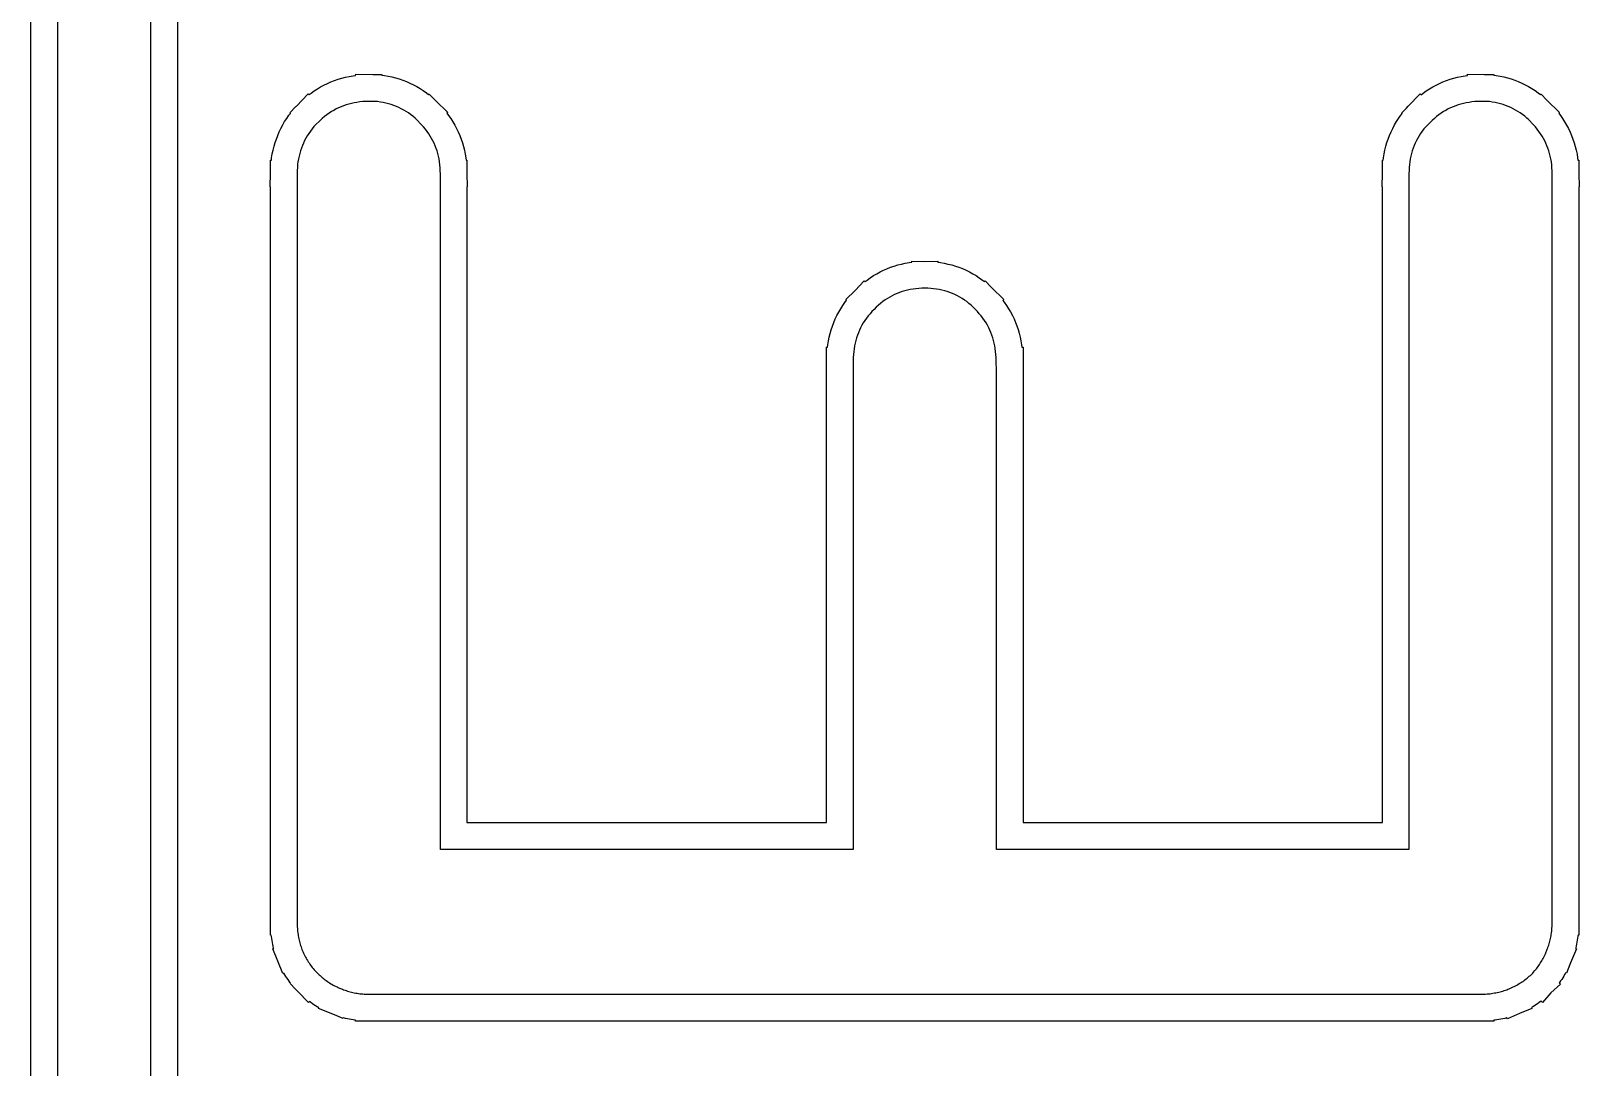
# Model space of a CAD drawing. Header units: metres. Extents: x -91 to 100, y 0 to 828.
# Drawn here: x -65.39 to -44.87, y 270.59 to 284.32 of the extents above; entities that cross this region are included whole.
import ezdxf

# ---------------------------------------------------------------- set-up
doc = ezdxf.new("R2010")
doc.units = ezdxf.units.M

msp = doc.modelspace()

# ---------------------------------------------------------------- linework, layer by layer
for p, q in [((-65.0333, 347.156), (-65.0333, 199.528)), ((-63.4458, 347.244), (-63.4458, 201.592)), ((-65.3861, 198.912), (-65.3861, 347.076)), ((-63.7986, 201.687), (-63.7986, 347.076)), ((-61.633, 283.526), (-61.5904, 283.554)), ((-61.5904, 283.554), (-61.5468, 283.58)), ((-61.5468, 283.58), (-61.5024, 283.604)), ((-61.5024, 283.604), (-61.4571, 283.626)), ((-61.4571, 283.626), (-61.4109, 283.647)), ((-61.4109, 283.647), (-61.3639, 283.665)), ((-61.3639, 283.665), (-61.3161, 283.682)), ((-61.3161, 283.682), (-61.2676, 283.696)), ((-61.2676, 283.696), (-61.2184, 283.709)), ((-61.2184, 283.709), (-61.1684, 283.719)), ((-61.1684, 283.719), (-61.1178, 283.728)), ((-61.1178, 283.728), (-61.0829, 283.732)), ((-61.0829, 283.732), (-61.0825, 283.75)), ((-61.0825, 283.75), (-60.8568, 283.746)), ((-60.8568, 283.746), (-60.8342, 283.744)), ((-60.8342, 283.744), (-60.7362, 283.746)), ((-60.7362, 283.746), (-60.736, 283.736)), ((-60.736, 283.736), (-60.7022, 283.731)), ((-60.7022, 283.731), (-60.6517, 283.723)), ((-60.6517, 283.723), (-60.6019, 283.712)), ((-60.6019, 283.712), (-60.5527, 283.7)), ((-60.5527, 283.7), (-60.5042, 283.685)), ((-60.5042, 283.685), (-60.4564, 283.669)), ((-60.4564, 283.669), (-60.4093, 283.65)), ((-60.4093, 283.65), (-60.363, 283.63)), ((-60.363, 283.63), (-60.3176, 283.608)), ((-60.3176, 283.608), (-60.273, 283.584)), ((-60.273, 283.584), (-60.2293, 283.558)), ((-60.2293, 283.558), (-60.1866, 283.53)), ((-46.8939, 283.526), (-46.8513, 283.554)), ((-46.8513, 283.554), (-46.8078, 283.58)), ((-46.8078, 283.58), (-46.7634, 283.604)), ((-46.7634, 283.604), (-46.7181, 283.626)), ((-46.7181, 283.626), (-46.6719, 283.647)), ((-46.6719, 283.647), (-46.6249, 283.665)), ((-46.6249, 283.665), (-46.5771, 283.682)), ((-46.5771, 283.682), (-46.5285, 283.696)), ((-46.5285, 283.696), (-46.4793, 283.709)), ((-46.4793, 283.709), (-46.4293, 283.719)), ((-46.4293, 283.719), (-46.3787, 283.728)), ((-46.3787, 283.728), (-46.3473, 283.732)), ((-46.3473, 283.732), (-46.347, 283.75)), ((-46.347, 283.75), (-46.1213, 283.746)), ((-46.1213, 283.746), (-46.0978, 283.744)), ((-46.0978, 283.744), (-45.9971, 283.746)), ((-45.9971, 283.746), (-45.9969, 283.735)), ((-45.9969, 283.735), (-45.9666, 283.731)), ((-45.9666, 283.731), (-45.9162, 283.723)), ((-45.9162, 283.723), (-45.8664, 283.712)), ((-45.8664, 283.712), (-45.8172, 283.7)), ((-45.8172, 283.7), (-45.7687, 283.685)), ((-45.7687, 283.685), (-45.7209, 283.669)), ((-45.7209, 283.669), (-45.6738, 283.65)), ((-45.6738, 283.65), (-45.6275, 283.63)), ((-45.6275, 283.63), (-45.5821, 283.608)), ((-45.5821, 283.608), (-45.5374, 283.584)), ((-45.5374, 283.584), (-45.4938, 283.558)), ((-45.4938, 283.558), (-45.451, 283.53)), ((-61.8678, 283.325), (-61.7112, 283.489)), ((-61.7112, 283.489), (-61.6991, 283.477)), ((-61.6991, 283.477), (-61.6746, 283.496)), ((-61.6746, 283.496), (-61.633, 283.526)), ((-61.1745, 283.352), (-61.2095, 283.342)), ((-61.1388, 283.361), (-61.1745, 283.352)), ((-61.1035, 283.369), (-61.1388, 283.361)), ((-61.0657, 283.375), (-61.1035, 283.369)), ((-61.0276, 283.38), (-61.0657, 283.375)), ((-60.9897, 283.384), (-61.0276, 283.38)), ((-60.9497, 283.386), (-60.9897, 283.384)), ((-60.8405, 283.388), (-60.9497, 283.386)), ((-60.8302, 283.387), (-60.8405, 283.388)), ((-60.7921, 283.384), (-60.8302, 283.387)), ((-60.7538, 283.379), (-60.7921, 283.384)), ((-60.7178, 283.373), (-60.7538, 283.379)), ((-60.6814, 283.365), (-60.7178, 283.373)), ((-60.6456, 283.356), (-60.6814, 283.365)), ((-60.6109, 283.346), (-60.6456, 283.356)), ((-60.5773, 283.334), (-60.6109, 283.346)), ((-60.1866, 283.53), (-60.1448, 283.5)), ((-60.1448, 283.5), (-60.1157, 283.477)), ((-60.1157, 283.477), (-60.1075, 283.485)), ((-60.1075, 283.485), (-60.0301, 283.404)), ((-60.0301, 283.404), (-60.0252, 283.4)), ((-60.0252, 283.4), (-59.8627, 283.242)), ((-47.1324, 283.325), (-46.9757, 283.489)), ((-46.9757, 283.489), (-46.962, 283.476)), ((-46.962, 283.476), (-46.9356, 283.496)), ((-46.9356, 283.496), (-46.8939, 283.526)), ((-46.4354, 283.352), (-46.4704, 283.342)), ((-46.3997, 283.361), (-46.4354, 283.352)), ((-46.3644, 283.369), (-46.3997, 283.361)), ((-46.3266, 283.375), (-46.3644, 283.369)), ((-46.2885, 283.38), (-46.3266, 283.375)), ((-46.2507, 283.384), (-46.2885, 283.38)), ((-46.2107, 283.386), (-46.2507, 283.384)), ((-46.1041, 283.388), (-46.2107, 283.386)), ((-46.0946, 283.387), (-46.1041, 283.388)), ((-46.0566, 283.384), (-46.0946, 283.387)), ((-46.0182, 283.379), (-46.0566, 283.384)), ((-45.9823, 283.373), (-46.0182, 283.379)), ((-45.9459, 283.365), (-45.9823, 283.373)), ((-45.91, 283.356), (-45.9459, 283.365)), ((-45.8754, 283.346), (-45.91, 283.356)), ((-45.8418, 283.334), (-45.8754, 283.346)), ((-45.451, 283.53), (-45.4093, 283.5)), ((-45.4093, 283.5), (-45.3801, 283.477)), ((-45.3801, 283.477), (-45.372, 283.485)), ((-45.372, 283.485), (-45.2946, 283.404)), ((-45.2946, 283.404), (-45.2897, 283.4)), ((-45.2897, 283.4), (-45.1271, 283.242)), ((-62.024, 283.119), (-61.9964, 283.162)), ((-61.9964, 283.162), (-61.9669, 283.204)), ((-61.9669, 283.204), (-61.9478, 283.229)), ((-61.956, 283.238), (-61.8737, 283.318)), ((-61.9478, 283.229), (-61.956, 283.238)), ((-61.8737, 283.318), (-61.8678, 283.325)), ((-61.5248, 283.161), (-61.553, 283.136)), ((-61.495, 283.186), (-61.5248, 283.161)), ((-61.4652, 283.209), (-61.495, 283.186)), ((-61.4351, 283.231), (-61.4652, 283.209)), ((-61.4036, 283.252), (-61.4351, 283.231)), ((-61.3736, 283.269), (-61.4036, 283.252)), ((-61.3412, 283.287), (-61.3736, 283.269)), ((-61.3097, 283.303), (-61.3412, 283.287)), ((-61.2765, 283.317), (-61.3097, 283.303)), ((-61.2428, 283.33), (-61.2765, 283.317)), ((-61.2095, 283.342), (-61.2428, 283.33)), ((-60.5436, 283.321), (-60.5773, 283.334)), ((-60.5099, 283.306), (-60.5436, 283.321)), ((-60.4779, 283.29), (-60.5099, 283.306)), ((-60.4464, 283.273), (-60.4779, 283.29)), ((-60.4147, 283.254), (-60.4464, 283.273)), ((-60.384, 283.234), (-60.4147, 283.254)), ((-60.3538, 283.213), (-60.384, 283.234)), ((-60.3237, 283.19), (-60.3538, 283.213)), ((-60.2941, 283.165), (-60.3237, 283.19)), ((-60.2753, 283.148), (-60.2941, 283.165)), ((-60.209, 283.078), (-60.2753, 283.148)), ((-59.8627, 283.242), (-59.874, 283.23)), ((-59.874, 283.23), (-59.852, 283.201)), ((-59.852, 283.201), (-59.8226, 283.159)), ((-59.8226, 283.159), (-59.7949, 283.116)), ((-47.2885, 283.119), (-47.2609, 283.162)), ((-47.2609, 283.162), (-47.2315, 283.204)), ((-47.2315, 283.204), (-47.2107, 283.231)), ((-47.217, 283.238), (-47.1606, 283.293)), ((-47.2107, 283.231), (-47.217, 283.238)), ((-47.1606, 283.293), (-47.1324, 283.325)), ((-46.7857, 283.161), (-46.8139, 283.136)), ((-46.756, 283.186), (-46.7857, 283.161)), ((-46.7261, 283.209), (-46.756, 283.186)), ((-46.696, 283.231), (-46.7261, 283.209)), ((-46.6645, 283.252), (-46.696, 283.231)), ((-46.6345, 283.269), (-46.6645, 283.252)), ((-46.6021, 283.287), (-46.6345, 283.269)), ((-46.5707, 283.303), (-46.6021, 283.287)), ((-46.5374, 283.317), (-46.5707, 283.303)), ((-46.5037, 283.33), (-46.5374, 283.317)), ((-46.4704, 283.342), (-46.5037, 283.33)), ((-45.808, 283.321), (-45.8418, 283.334)), ((-45.7743, 283.306), (-45.808, 283.321)), ((-45.7424, 283.29), (-45.7743, 283.306)), ((-45.7109, 283.273), (-45.7424, 283.29)), ((-45.6791, 283.254), (-45.7109, 283.273)), ((-45.6485, 283.234), (-45.6791, 283.254)), ((-45.6182, 283.213), (-45.6485, 283.234)), ((-45.5882, 283.19), (-45.6182, 283.213)), ((-45.5586, 283.165), (-45.5882, 283.19)), ((-45.5398, 283.148), (-45.5586, 283.165)), ((-45.4734, 283.078), (-45.5398, 283.148)), ((-45.1271, 283.242), (-45.1384, 283.23)), ((-45.1384, 283.23), (-45.1164, 283.201)), ((-45.1164, 283.201), (-45.087, 283.159)), ((-45.087, 283.159), (-45.0594, 283.116)), ((-62.1341, 282.889), (-62.1159, 282.937)), ((-62.1159, 282.937), (-62.0958, 282.984)), ((-62.0958, 282.984), (-62.0738, 283.029)), ((-62.0738, 283.029), (-62.0498, 283.075)), ((-62.0498, 283.075), (-62.024, 283.119)), ((-61.704, 282.962), (-61.7238, 282.931)), ((-61.6827, 282.993), (-61.704, 282.962)), ((-61.6596, 283.023), (-61.6827, 282.993)), ((-61.6352, 283.053), (-61.6596, 283.023)), ((-61.6196, 283.071), (-61.6352, 283.053)), ((-61.553, 283.136), (-61.6196, 283.071)), ((-60.1836, 283.05), (-60.209, 283.078)), ((-60.1589, 283.02), (-60.1836, 283.05)), ((-60.136, 282.99), (-60.1589, 283.02)), ((-60.1147, 282.959), (-60.136, 282.99)), ((-60.0942, 282.927), (-60.1147, 282.959)), ((-59.7949, 283.116), (-59.769, 283.072)), ((-59.769, 283.072), (-59.7451, 283.027)), ((-59.7451, 283.027), (-59.7231, 282.982)), ((-59.7231, 282.982), (-59.7029, 282.935)), ((-59.7029, 282.935), (-59.6847, 282.887)), ((-47.3986, 282.889), (-47.3804, 282.937)), ((-47.3804, 282.937), (-47.3603, 282.984)), ((-47.3603, 282.984), (-47.3383, 283.029)), ((-47.3383, 283.029), (-47.3143, 283.075)), ((-47.3143, 283.075), (-47.2885, 283.119)), ((-46.9687, 282.962), (-46.9883, 282.931)), ((-46.947, 282.993), (-46.9687, 282.962)), ((-46.9239, 283.024), (-46.947, 282.993)), ((-46.9039, 283.048), (-46.9239, 283.024)), ((-46.8139, 283.136), (-46.9039, 283.048)), ((-45.4481, 283.05), (-45.4734, 283.078)), ((-45.4234, 283.02), (-45.4481, 283.05)), ((-45.4005, 282.99), (-45.4234, 283.02)), ((-45.3792, 282.959), (-45.4005, 282.99)), ((-45.359, 282.928), (-45.3792, 282.959)), ((-45.0594, 283.116), (-45.0336, 283.072)), ((-45.0336, 283.072), (-45.0096, 283.027)), ((-45.0096, 283.027), (-44.9875, 282.981)), ((-44.9875, 282.981), (-44.9674, 282.935)), ((-44.9674, 282.935), (-44.9491, 282.887)), ((-62.1876, 282.692), (-62.1771, 282.742)), ((-62.1771, 282.742), (-62.1647, 282.792)), ((-62.1647, 282.792), (-62.1504, 282.841)), ((-62.1504, 282.841), (-62.1341, 282.889)), ((-61.8142, 282.733), (-61.8244, 282.698)), ((-61.8024, 282.768), (-61.8142, 282.733)), ((-61.7895, 282.801), (-61.8024, 282.768)), ((-61.7749, 282.835), (-61.7895, 282.801)), ((-61.7595, 282.868), (-61.7749, 282.835)), ((-61.7425, 282.899), (-61.7595, 282.868)), ((-61.7238, 282.931), (-61.7425, 282.899)), ((-60.0762, 282.897), (-60.0942, 282.927)), ((-60.0593, 282.865), (-60.0762, 282.897)), ((-60.0435, 282.832), (-60.0593, 282.865)), ((-60.0291, 282.799), (-60.0435, 282.832)), ((-60.0161, 282.765), (-60.0291, 282.799)), ((-60.0047, 282.731), (-60.0161, 282.765)), ((-59.9944, 282.696), (-60.0047, 282.731)), ((-59.6847, 282.887), (-59.6684, 282.839)), ((-59.6684, 282.839), (-59.654, 282.79)), ((-59.654, 282.79), (-59.6416, 282.74)), ((-59.6416, 282.74), (-59.6312, 282.69)), ((-47.452, 282.692), (-47.4416, 282.742)), ((-47.4416, 282.742), (-47.4292, 282.792)), ((-47.4292, 282.792), (-47.4148, 282.841)), ((-47.4148, 282.841), (-47.3986, 282.889)), ((-47.0786, 282.733), (-47.0888, 282.698)), ((-47.0669, 282.768), (-47.0786, 282.733)), ((-47.054, 282.801), (-47.0669, 282.768)), ((-47.0394, 282.835), (-47.054, 282.801)), ((-47.024, 282.868), (-47.0394, 282.835)), ((-47.007, 282.899), (-47.024, 282.868)), ((-46.9883, 282.931), (-47.007, 282.899)), ((-45.3406, 282.896), (-45.359, 282.928)), ((-45.3234, 282.864), (-45.3406, 282.896)), ((-45.3082, 282.833), (-45.3234, 282.864)), ((-45.2936, 282.799), (-45.3082, 282.833)), ((-45.2808, 282.766), (-45.2936, 282.799)), ((-45.2691, 282.731), (-45.2808, 282.766)), ((-45.2588, 282.696), (-45.2691, 282.731)), ((-44.9491, 282.887), (-44.9329, 282.839)), ((-44.9329, 282.839), (-44.9185, 282.79)), ((-44.9185, 282.79), (-44.9061, 282.74)), ((-44.9061, 282.74), (-44.8956, 282.69)), ((-62.2111, 282.434), (-62.2111, 282.61)), ((-62.2111, 282.61), (-62.2001, 282.61)), ((-62.2001, 282.61), (-62.1961, 282.641)), ((-62.1961, 282.641), (-62.1876, 282.692)), ((-61.852, 282.551), (-61.8554, 282.512)), ((-61.8472, 282.588), (-61.852, 282.551)), ((-61.8409, 282.626), (-61.8472, 282.588)), ((-61.8333, 282.662), (-61.8409, 282.626)), ((-61.8244, 282.698), (-61.8333, 282.662)), ((-59.9854, 282.66), (-59.9944, 282.696)), ((-59.9779, 282.624), (-59.9854, 282.66)), ((-59.9716, 282.586), (-59.9779, 282.624)), ((-59.9667, 282.548), (-59.9716, 282.586)), ((-59.9632, 282.509), (-59.9667, 282.548)), ((-59.6312, 282.69), (-59.6226, 282.639)), ((-59.6226, 282.639), (-59.6189, 282.61)), ((-59.6189, 282.61), (-59.6076, 282.61)), ((-59.6076, 282.61), (-59.6076, 282.431)), ((-47.4756, 282.434), (-47.4756, 282.61)), ((-47.4756, 282.61), (-47.4645, 282.61)), ((-47.4645, 282.61), (-47.4605, 282.641)), ((-47.4605, 282.641), (-47.452, 282.692)), ((-47.1165, 282.551), (-47.1199, 282.512)), ((-47.1116, 282.588), (-47.1165, 282.551)), ((-47.1053, 282.626), (-47.1116, 282.588)), ((-47.0978, 282.662), (-47.1053, 282.626)), ((-47.0888, 282.698), (-47.0978, 282.662)), ((-45.2498, 282.66), (-45.2588, 282.696)), ((-45.2424, 282.624), (-45.2498, 282.66)), ((-45.236, 282.586), (-45.2424, 282.624)), ((-45.2312, 282.548), (-45.236, 282.586)), ((-45.2277, 282.509), (-45.2312, 282.548)), ((-44.8956, 282.69), (-44.8871, 282.639)), ((-44.8871, 282.639), (-44.8834, 282.61)), ((-44.8834, 282.61), (-44.8721, 282.61)), ((-44.8721, 282.61), (-44.8721, 282.431)), ((-62.2142, 282.257), (-62.2111, 282.434)), ((-61.8576, 282.472), (-61.8583, 282.431)), ((-61.8583, 282.431), (-61.8583, 272.511)), ((-61.8554, 282.512), (-61.8576, 282.472)), ((-59.9611, 282.469), (-59.9632, 282.509)), ((-59.9604, 282.428), (-59.9611, 282.469)), ((-59.9604, 273.471), (-59.9604, 282.428)), ((-59.6076, 282.431), (-59.6044, 282.253)), ((-47.4786, 282.257), (-47.4756, 282.434)), ((-47.1221, 282.472), (-47.1228, 282.43)), ((-47.1228, 282.43), (-47.1228, 273.471)), ((-47.1199, 282.512), (-47.1221, 282.472)), ((-45.2256, 282.469), (-45.2277, 282.509)), ((-45.2249, 282.427), (-45.2256, 282.469)), ((-45.2249, 272.514), (-45.2249, 282.427)), ((-44.8721, 282.431), (-44.8689, 282.253)), ((-62.2111, 282.257), (-62.2142, 282.257)), ((-62.2111, 272.685), (-62.2111, 282.257)), ((-59.6044, 282.253), (-59.6076, 282.253)), ((-59.6076, 282.253), (-59.6076, 273.827)), ((-47.4756, 282.257), (-47.4786, 282.257)), ((-47.4756, 273.827), (-47.4756, 282.257)), ((-44.8721, 282.253), (-44.8721, 272.689)), ((-44.8689, 282.253), (-44.8721, 282.253)), ((-54.2209, 281.078), (-54.1773, 281.104)), ((-54.1773, 281.104), (-54.1329, 281.128)), ((-54.1329, 281.128), (-54.0876, 281.15)), ((-54.0876, 281.15), (-54.0414, 281.17)), ((-54.0414, 281.17), (-53.9943, 281.189)), ((-53.9943, 281.189), (-53.9466, 281.205)), ((-53.9466, 281.205), (-53.8981, 281.22)), ((-53.8981, 281.22), (-53.8488, 281.232)), ((-53.8488, 281.232), (-53.7989, 281.243)), ((-53.7989, 281.243), (-53.7482, 281.252)), ((-53.7482, 281.252), (-53.7132, 281.256)), ((-53.7132, 281.256), (-53.713, 281.27)), ((-53.713, 281.27), (-53.5398, 281.267)), ((-53.5398, 281.267), (-53.3667, 281.27)), ((-53.3667, 281.27), (-53.3664, 281.256)), ((-53.3664, 281.256), (-53.3326, 281.252)), ((-53.3326, 281.252), (-53.2822, 281.243)), ((-53.2822, 281.243), (-53.2324, 281.232)), ((-53.2324, 281.232), (-53.1832, 281.22)), ((-53.1832, 281.22), (-53.1347, 281.205)), ((-53.1347, 281.205), (-53.0869, 281.189)), ((-53.0869, 281.189), (-53.0398, 281.171)), ((-53.0398, 281.171), (-52.9935, 281.15)), ((-52.9935, 281.15), (-52.9481, 281.128)), ((-52.9481, 281.128), (-52.9035, 281.104)), ((-52.9035, 281.104), (-52.8598, 281.078)), ((-54.5865, 280.762), (-54.4619, 280.883)), ((-54.4619, 280.883), (-54.3417, 281.009)), ((-54.3417, 281.009), (-54.3316, 280.999)), ((-54.3316, 280.999), (-54.3051, 281.02)), ((-54.3051, 281.02), (-54.2634, 281.05)), ((-54.2634, 281.05), (-54.2209, 281.078)), ((-53.7692, 280.885), (-53.8048, 280.876)), ((-53.7336, 280.893), (-53.7692, 280.885)), ((-53.6961, 280.899), (-53.7336, 280.893)), ((-53.6585, 280.904), (-53.6961, 280.899)), ((-53.6202, 280.908), (-53.6585, 280.904)), ((-53.5802, 280.91), (-53.6202, 280.908)), ((-53.5399, 280.91), (-53.5802, 280.91)), ((-53.5002, 280.91), (-53.5399, 280.91)), ((-53.4606, 280.908), (-53.5002, 280.91)), ((-53.4226, 280.904), (-53.4606, 280.908)), ((-53.3842, 280.899), (-53.4226, 280.904)), ((-53.3483, 280.893), (-53.3842, 280.899)), ((-53.3119, 280.885), (-53.3483, 280.893)), ((-53.276, 280.876), (-53.3119, 280.885)), ((-52.8598, 281.078), (-52.817, 281.05)), ((-52.817, 281.05), (-52.7753, 281.02)), ((-52.7753, 281.02), (-52.7501, 281.001)), ((-52.7501, 281.001), (-52.7415, 281.009)), ((-52.7415, 281.009), (-52.6615, 280.925)), ((-52.6615, 280.925), (-52.6557, 280.92)), ((-52.6557, 280.92), (-52.4931, 280.762)), ((-54.6545, 280.639), (-54.6268, 280.682)), ((-54.6268, 280.682), (-54.5974, 280.724)), ((-54.5974, 280.724), (-54.5767, 280.751)), ((-54.5767, 280.751), (-54.5865, 280.762)), ((-54.1552, 280.685), (-54.1835, 280.659)), ((-54.1255, 280.71), (-54.1552, 280.685)), ((-54.0957, 280.733), (-54.1255, 280.71)), ((-54.0655, 280.755), (-54.0957, 280.733)), ((-54.0341, 280.775), (-54.0655, 280.755)), ((-54.004, 280.793), (-54.0341, 280.775)), ((-53.9716, 280.811), (-54.004, 280.793)), ((-53.9402, 280.826), (-53.9716, 280.811)), ((-53.9069, 280.841), (-53.9402, 280.826)), ((-53.8738, 280.854), (-53.9069, 280.841)), ((-53.8396, 280.866), (-53.8738, 280.854)), ((-53.8048, 280.876), (-53.8396, 280.866)), ((-53.2414, 280.866), (-53.276, 280.876)), ((-53.2078, 280.854), (-53.2414, 280.866)), ((-53.174, 280.841), (-53.2078, 280.854)), ((-53.1403, 280.826), (-53.174, 280.841)), ((-53.1084, 280.811), (-53.1403, 280.826)), ((-53.077, 280.793), (-53.1084, 280.811)), ((-53.0456, 280.775), (-53.077, 280.793)), ((-53.0143, 280.754), (-53.0456, 280.775)), ((-52.9841, 280.733), (-53.0143, 280.754)), ((-52.954, 280.71), (-52.9841, 280.733)), ((-52.9246, 280.685), (-52.954, 280.71)), ((-52.9066, 280.669), (-52.9246, 280.685)), ((-52.4931, 280.762), (-52.5049, 280.75)), ((-52.5049, 280.75), (-52.486, 280.725)), ((-52.486, 280.725), (-52.4566, 280.683)), ((-52.4566, 280.683), (-52.4289, 280.64)), ((-54.7464, 280.457), (-54.7262, 280.504)), ((-54.7262, 280.504), (-54.7042, 280.55)), ((-54.7042, 280.55), (-54.6804, 280.595)), ((-54.6804, 280.595), (-54.6545, 280.639)), ((-54.3341, 280.483), (-54.3545, 280.451)), ((-54.3132, 280.513), (-54.3341, 280.483)), ((-54.29, 280.544), (-54.3132, 280.513)), ((-54.2658, 280.573), (-54.29, 280.544)), ((-54.24, 280.602), (-54.2658, 280.573)), ((-54.2123, 280.631), (-54.24, 280.602)), ((-54.1835, 280.659), (-54.2123, 280.631)), ((-52.8429, 280.602), (-52.9066, 280.669)), ((-52.8176, 280.573), (-52.8429, 280.602)), ((-52.7929, 280.543), (-52.8176, 280.573)), ((-52.77, 280.513), (-52.7929, 280.543)), ((-52.7487, 280.483), (-52.77, 280.513)), ((-52.7282, 280.451), (-52.7487, 280.483)), ((-52.4289, 280.64), (-52.4031, 280.596)), ((-52.4031, 280.596), (-52.3791, 280.551)), ((-52.3791, 280.551), (-52.3571, 280.505)), ((-52.3571, 280.505), (-52.3369, 280.458)), ((-54.8076, 280.262), (-54.7952, 280.312)), ((-54.7952, 280.312), (-54.7808, 280.361)), ((-54.7808, 280.361), (-54.7646, 280.409)), ((-54.7646, 280.409), (-54.7464, 280.457)), ((-54.4329, 280.288), (-54.4446, 280.253)), ((-54.4201, 280.321), (-54.4329, 280.288)), ((-54.4056, 280.355), (-54.4201, 280.321)), ((-54.3899, 280.388), (-54.4056, 280.355)), ((-54.3729, 280.42), (-54.3899, 280.388)), ((-54.3545, 280.451), (-54.3729, 280.42)), ((-52.7104, 280.421), (-52.7282, 280.451)), ((-52.6929, 280.388), (-52.7104, 280.421)), ((-52.6777, 280.356), (-52.6929, 280.388)), ((-52.6631, 280.323), (-52.6777, 280.356)), ((-52.6501, 280.289), (-52.6631, 280.323)), ((-52.6387, 280.255), (-52.6501, 280.289)), ((-52.3369, 280.458), (-52.3187, 280.411)), ((-52.3187, 280.411), (-52.3024, 280.363)), ((-52.3024, 280.363), (-52.288, 280.314)), ((-52.288, 280.314), (-52.2756, 280.264)), ((-54.8416, 279.954), (-54.8416, 280.13)), ((-54.8416, 280.13), (-54.8306, 280.13)), ((-54.8306, 280.13), (-54.8266, 280.161)), ((-54.8266, 280.161), (-54.818, 280.212)), ((-54.818, 280.212), (-54.8076, 280.262)), ((-54.4825, 280.071), (-54.4859, 280.032)), ((-54.4776, 280.108), (-54.4825, 280.071)), ((-54.4713, 280.146), (-54.4776, 280.108)), ((-54.4638, 280.182), (-54.4713, 280.146)), ((-54.4548, 280.218), (-54.4638, 280.182)), ((-54.4446, 280.253), (-54.4548, 280.218)), ((-52.6284, 280.22), (-52.6387, 280.255)), ((-52.6194, 280.184), (-52.6284, 280.22)), ((-52.6119, 280.148), (-52.6194, 280.184)), ((-52.6056, 280.11), (-52.6119, 280.148)), ((-52.6008, 280.072), (-52.6056, 280.11)), ((-52.5973, 280.033), (-52.6008, 280.072)), ((-52.2756, 280.264), (-52.2652, 280.214)), ((-52.2652, 280.214), (-52.2566, 280.162)), ((-52.2566, 280.162), (-52.2525, 280.13)), ((-52.2525, 280.13), (-52.2381, 280.13)), ((-52.2381, 280.13), (-52.2381, 273.827)), ((-54.8447, 279.777), (-54.8416, 279.954)), ((-54.4881, 279.992), (-54.4888, 279.951)), ((-54.4888, 279.951), (-54.4888, 273.471)), ((-54.4859, 280.032), (-54.4881, 279.992)), ((-52.5951, 279.992), (-52.5973, 280.033)), ((-52.5912, 279.771), (-52.5951, 279.992)), ((-54.8416, 279.777), (-54.8447, 279.777)), ((-54.8416, 273.827), (-54.8416, 279.777)), ((-52.5909, 279.771), (-52.5912, 279.771)), ((-52.5909, 273.471), (-52.5909, 279.771)), ((-59.6076, 273.827), (-54.8416, 273.827)), ((-52.2381, 273.827), (-47.4756, 273.827)), ((-54.4888, 273.471), (-59.9604, 273.471)), ((-47.1228, 273.471), (-52.5909, 273.471)), ((-62.2111, 272.51), (-62.2126, 272.685)), ((-62.2126, 272.685), (-62.2111, 272.685)), ((-44.8721, 272.689), (-44.8706, 272.689)), ((-44.8706, 272.689), (-44.8721, 272.515)), ((-62.2111, 272.334), (-62.2111, 272.51)), ((-61.8583, 272.511), (-61.8581, 272.486)), ((-61.8581, 272.486), (-61.8576, 272.467)), ((-45.2265, 272.449), (-45.2256, 272.471)), ((-45.2256, 272.471), (-45.2251, 272.49)), ((-45.2251, 272.49), (-45.2249, 272.514)), ((-44.8721, 272.515), (-44.8721, 272.334)), ((-62.2011, 272.334), (-62.2111, 272.334)), ((-62.1993, 272.319), (-62.2011, 272.334)), ((-62.1956, 272.292), (-62.1993, 272.319)), ((-62.1915, 272.266), (-62.1956, 272.292)), ((-62.1869, 272.24), (-62.1915, 272.266)), ((-61.8576, 272.467), (-61.8567, 272.445)), ((-61.8567, 272.445), (-61.8554, 272.425)), ((-61.8554, 272.425), (-61.8538, 272.405)), ((-61.8538, 272.405), (-61.8517, 272.384)), ((-61.8517, 272.384), (-61.8495, 272.366)), ((-61.8495, 272.366), (-61.8467, 272.345)), ((-61.8467, 272.345), (-61.8436, 272.325)), ((-61.8436, 272.325), (-61.8404, 272.307)), ((-61.8404, 272.307), (-61.8367, 272.289)), ((-61.8367, 272.289), (-61.8324, 272.27)), ((-61.8324, 272.27), (-61.8277, 272.25)), ((-45.2553, 272.254), (-45.2507, 272.273)), ((-45.2507, 272.273), (-45.2468, 272.291)), ((-45.2468, 272.291), (-45.2429, 272.311)), ((-45.2429, 272.311), (-45.2393, 272.33)), ((-45.2393, 272.33), (-45.2365, 272.348)), ((-45.2365, 272.348), (-45.2339, 272.367)), ((-45.2339, 272.367), (-45.2314, 272.388)), ((-45.2314, 272.388), (-45.2295, 272.408)), ((-45.2295, 272.408), (-45.2278, 272.428)), ((-45.2278, 272.428), (-45.2265, 272.449)), ((-44.8917, 272.27), (-44.8964, 272.244)), ((-44.8875, 272.296), (-44.8917, 272.27)), ((-44.8839, 272.322), (-44.8875, 272.296)), ((-44.8825, 272.334), (-44.8839, 272.322)), ((-44.8721, 272.334), (-44.8825, 272.334)), ((-62.1816, 272.214), (-62.1869, 272.24)), ((-62.1819, 272.153), (-62.1687, 272.159)), ((-62.1122, 271.99), (-62.1819, 272.153)), ((-62.1761, 272.189), (-62.1816, 272.214)), ((-62.1699, 272.163), (-62.1761, 272.189)), ((-62.1687, 272.159), (-62.1699, 272.163)), ((-61.8277, 272.25), (-61.8237, 272.234)), ((-61.8237, 272.234), (-61.8181, 272.215)), ((-61.8181, 272.215), (-61.8124, 272.197)), ((-61.8124, 272.197), (-61.8068, 272.18)), ((-61.8068, 272.18), (-61.8008, 272.163)), ((-61.8008, 272.163), (-61.7945, 272.146)), ((-61.7945, 272.146), (-61.7871, 272.128)), ((-61.7871, 272.128), (-61.7802, 272.112)), ((-61.7802, 272.112), (-61.7729, 272.096)), ((-61.7729, 272.096), (-61.7648, 272.079)), ((-61.7648, 272.079), (-61.7565, 272.062)), ((-61.7565, 272.062), (-61.7479, 272.046)), ((-45.3356, 272.044), (-45.327, 272.061)), ((-45.327, 272.061), (-45.3182, 272.079)), ((-45.3182, 272.079), (-45.313, 272.09)), ((-45.313, 272.09), (-45.2892, 272.149)), ((-45.2892, 272.149), (-45.2823, 272.167)), ((-45.2823, 272.167), (-45.2762, 272.184)), ((-45.2762, 272.184), (-45.2707, 272.201)), ((-45.2707, 272.201), (-45.265, 272.219)), ((-45.265, 272.219), (-45.2598, 272.237)), ((-45.2598, 272.237), (-45.2553, 272.254)), ((-44.9013, 272.153), (-44.9804, 271.968)), ((-44.9133, 272.167), (-44.9154, 272.159)), ((-44.9154, 272.159), (-44.9013, 272.153)), ((-44.9071, 272.192), (-44.9133, 272.167)), ((-44.9015, 272.218), (-44.9071, 272.192)), ((-44.8964, 272.244), (-44.9015, 272.218)), ((-62.0462, 271.827), (-62.1122, 271.99)), ((-61.7479, 272.046), (-61.7388, 272.029)), ((-61.7388, 272.029), (-61.73, 272.014)), ((-61.73, 272.014), (-61.7208, 271.998)), ((-61.7208, 271.998), (-61.7109, 271.983)), ((-61.7109, 271.983), (-61.7011, 271.968)), ((-61.7011, 271.968), (-61.6893, 271.951)), ((-61.6893, 271.951), (-61.6798, 271.937)), ((-61.6798, 271.937), (-61.6685, 271.922)), ((-61.6685, 271.922), (-61.6573, 271.907)), ((-61.6573, 271.907), (-61.6455, 271.893)), ((-61.6455, 271.893), (-61.6329, 271.878)), ((-61.6329, 271.878), (-61.6246, 271.868)), ((-61.6246, 271.868), (-61.5658, 271.81)), ((-45.4711, 271.845), (-45.4571, 271.861)), ((-45.4571, 271.861), (-45.4465, 271.874)), ((-45.4465, 271.874), (-45.4346, 271.889)), ((-45.4346, 271.889), (-45.4247, 271.902)), ((-45.4247, 271.902), (-45.4124, 271.919)), ((-45.4124, 271.919), (-45.4016, 271.934)), ((-45.4016, 271.934), (-45.3923, 271.948)), ((-45.3923, 271.948), (-45.382, 271.964)), ((-45.382, 271.964), (-45.3719, 271.98)), ((-45.3719, 271.98), (-45.3631, 271.994)), ((-45.3631, 271.994), (-45.3526, 272.013)), ((-45.3526, 272.013), (-45.3443, 272.027)), ((-45.3443, 272.027), (-45.3356, 272.044)), ((-44.9897, 271.947), (-45.0365, 271.831)), ((-44.9804, 271.968), (-44.9897, 271.947)), ((-62.0337, 271.832), (-62.0462, 271.827)), ((-62.0203, 271.81), (-62.0337, 271.832)), ((-62.0069, 271.789), (-62.0203, 271.81)), ((-61.993, 271.768), (-62.0069, 271.789)), ((-61.9787, 271.747), (-61.993, 271.768)), ((-61.964, 271.726), (-61.9787, 271.747)), ((-61.9488, 271.705), (-61.964, 271.726)), ((-61.9525, 271.694), (-61.9455, 271.701)), ((-61.8794, 271.621), (-61.9525, 271.694)), ((-61.9455, 271.701), (-61.9488, 271.705)), ((-61.5658, 271.81), (-61.5548, 271.799)), ((-61.5548, 271.799), (-61.5405, 271.786)), ((-61.5405, 271.786), (-61.5272, 271.775)), ((-61.5272, 271.775), (-61.5148, 271.765)), ((-61.5148, 271.765), (-61.5, 271.753)), ((-61.5, 271.753), (-61.4869, 271.743)), ((-61.4869, 271.743), (-61.4728, 271.733)), ((-61.4728, 271.733), (-61.4578, 271.722)), ((-61.4578, 271.722), (-61.443, 271.712)), ((-61.443, 271.712), (-61.4288, 271.703)), ((-61.4288, 271.703), (-61.4114, 271.692)), ((-61.4114, 271.692), (-61.397, 271.684)), ((-61.397, 271.684), (-61.381, 271.675)), ((-61.381, 271.675), (-61.3645, 271.666)), ((-61.3645, 271.666), (-61.3492, 271.659)), ((-61.3492, 271.659), (-61.3292, 271.649)), ((-61.3292, 271.649), (-61.3148, 271.642)), ((-45.7604, 271.64), (-45.7427, 271.649)), ((-45.7427, 271.649), (-45.7272, 271.657)), ((-45.7272, 271.657), (-45.7092, 271.666)), ((-45.7092, 271.666), (-45.6942, 271.674)), ((-45.6942, 271.674), (-45.6795, 271.683)), ((-45.6795, 271.683), (-45.6619, 271.693)), ((-45.6619, 271.693), (-45.6466, 271.702)), ((-45.6466, 271.702), (-45.6306, 271.713)), ((-45.6306, 271.713), (-45.616, 271.722)), ((-45.616, 271.722), (-45.6013, 271.732)), ((-45.6013, 271.732), (-45.586, 271.744)), ((-45.586, 271.744), (-45.5706, 271.755)), ((-45.5706, 271.755), (-45.5564, 271.766)), ((-45.5564, 271.766), (-45.5424, 271.777)), ((-45.5424, 271.777), (-45.5277, 271.79)), ((-45.5277, 271.79), (-45.5143, 271.801)), ((-45.5143, 271.801), (-45.5002, 271.814)), ((-45.5002, 271.814), (-45.4911, 271.822)), ((-45.4911, 271.822), (-45.4814, 271.833)), ((-45.4814, 271.833), (-45.4711, 271.845)), ((-45.1167, 271.686), (-45.2411, 271.57)), ((-45.1272, 271.709), (-45.1321, 271.703)), ((-45.1321, 271.703), (-45.1167, 271.686)), ((-45.113, 271.729), (-45.1272, 271.709)), ((-45.0991, 271.75), (-45.113, 271.729)), ((-45.0855, 271.771), (-45.0991, 271.75)), ((-45.0723, 271.792), (-45.0855, 271.771)), ((-45.0597, 271.813), (-45.0723, 271.792)), ((-45.0473, 271.834), (-45.0597, 271.813)), ((-45.0466, 271.835), (-45.0473, 271.834)), ((-45.0365, 271.831), (-45.0466, 271.835)), ((-61.867, 271.608), (-61.8794, 271.621)), ((-61.8493, 271.589), (-61.867, 271.608)), ((-61.7086, 271.444), (-61.8493, 271.589)), ((-61.6966, 271.456), (-61.7086, 271.444)), ((-61.6763, 271.441), (-61.6966, 271.456)), ((-61.3148, 271.642), (-61.2961, 271.634)), ((-61.2961, 271.634), (-61.2579, 271.618)), ((-61.2579, 271.618), (-61.2427, 271.612)), ((-61.2427, 271.612), (-61.2233, 271.605)), ((-61.2233, 271.605), (-61.2077, 271.6)), ((-61.2077, 271.6), (-61.1891, 271.594)), ((-61.1891, 271.594), (-61.1722, 271.589)), ((-61.1722, 271.589), (-61.1543, 271.584)), ((-61.1543, 271.584), (-61.136, 271.58)), ((-61.136, 271.58), (-61.1183, 271.576)), ((-61.1183, 271.576), (-61.1012, 271.572)), ((-61.1012, 271.572), (-61.082, 271.568)), ((-61.082, 271.568), (-61.0632, 271.565)), ((-61.0632, 271.565), (-61.045, 271.563)), ((-61.045, 271.563), (-61.0265, 271.56)), ((-61.0265, 271.56), (-61.007, 271.558)), ((-61.007, 271.558), (-60.9895, 271.557)), ((-60.9895, 271.557), (-60.9685, 271.555)), ((-60.9685, 271.555), (-60.9491, 271.555)), ((-60.9491, 271.555), (-60.9307, 271.554)), ((-60.9307, 271.554), (-60.9081, 271.554)), ((-60.9081, 271.554), (-46.1729, 271.554)), ((-46.1729, 271.554), (-46.1488, 271.554)), ((-46.1488, 271.554), (-46.1284, 271.555)), ((-46.1284, 271.555), (-46.1074, 271.555)), ((-46.1074, 271.555), (-46.0868, 271.557)), ((-46.0868, 271.557), (-46.0689, 271.558)), ((-46.0689, 271.558), (-46.0479, 271.56)), ((-46.0479, 271.56), (-46.027, 271.563)), ((-46.027, 271.563), (-46.0099, 271.565)), ((-46.0099, 271.565), (-45.9881, 271.569)), ((-45.9881, 271.569), (-45.9722, 271.572)), ((-45.9722, 271.572), (-45.9521, 271.576)), ((-45.9521, 271.576), (-45.9331, 271.58)), ((-45.9331, 271.58), (-45.9162, 271.584)), ((-45.9162, 271.584), (-45.8965, 271.59)), ((-45.8965, 271.59), (-45.8801, 271.594)), ((-45.8801, 271.594), (-45.8616, 271.6)), ((-45.8616, 271.6), (-45.8449, 271.606)), ((-45.8449, 271.606), (-45.8277, 271.612)), ((-45.8277, 271.612), (-45.8106, 271.619)), ((-45.8106, 271.619), (-45.7945, 271.625)), ((-45.7945, 271.625), (-45.777, 271.633)), ((-45.777, 271.633), (-45.7604, 271.64)), ((-45.3787, 271.455), (-45.3986, 271.441)), ((-45.372, 271.46), (-45.3787, 271.455)), ((-45.3551, 271.445), (-45.372, 271.46)), ((-45.2411, 271.57), (-45.3551, 271.445)), ((-61.6558, 271.427), (-61.6763, 271.441)), ((-61.6349, 271.413), (-61.6558, 271.427)), ((-61.6137, 271.4), (-61.6349, 271.413)), ((-61.5922, 271.386), (-61.6137, 271.4)), ((-61.5696, 271.373), (-61.5922, 271.386)), ((-61.5734, 271.364), (-61.5696, 271.373)), ((-61.3873, 271.287), (-61.5734, 271.364)), ((-61.2469, 271.229), (-61.3873, 271.287)), ((-61.2426, 271.239), (-61.2469, 271.229)), ((-61.2182, 271.233), (-61.2426, 271.239)), ((-45.8282, 271.239), (-45.8535, 271.233)), ((-45.8237, 271.24), (-45.8282, 271.239)), ((-45.8181, 271.227), (-45.8237, 271.24)), ((-45.6572, 271.297), (-45.8181, 271.227)), ((-45.4957, 271.364), (-45.6572, 271.297)), ((-45.4812, 271.387), (-45.5005, 271.376)), ((-45.5005, 271.376), (-45.4957, 271.364)), ((-45.4602, 271.4), (-45.4812, 271.387)), ((-45.4395, 271.413), (-45.4602, 271.4)), ((-45.4189, 271.427), (-45.4395, 271.413)), ((-45.3986, 271.441), (-45.4189, 271.427)), ((-61.193, 271.227), (-61.2182, 271.233)), ((-61.1679, 271.222), (-61.193, 271.227)), ((-61.1428, 271.217), (-61.1679, 271.222)), ((-61.1175, 271.213), (-61.1428, 271.217)), ((-61.0919, 271.21), (-61.1175, 271.213)), ((-61.0858, 271.209), (-61.0919, 271.21)), ((-61.0858, 271.197), (-61.0858, 271.209)), ((-60.9089, 271.197), (-61.0858, 271.197)), ((-60.7349, 271.196), (-60.9089, 271.197)), ((-46.3452, 271.197), (-60.7349, 271.197)), ((-60.7349, 271.197), (-60.7349, 271.196)), ((-46.3451, 271.196), (-46.3452, 271.197)), ((-46.1705, 271.197), (-46.3451, 271.196)), ((-45.9974, 271.197), (-46.1705, 271.197)), ((-45.9824, 271.209), (-45.9974, 271.208)), ((-45.9974, 271.208), (-45.9974, 271.197)), ((-45.9564, 271.213), (-45.9824, 271.209)), ((-45.9303, 271.217), (-45.9564, 271.213)), ((-45.9043, 271.222), (-45.9303, 271.217)), ((-45.8788, 271.227), (-45.9043, 271.222)), ((-45.8535, 271.233), (-45.8788, 271.227))]:
    msp.add_line(p, q)

doc.saveas('drawing.dxf')
